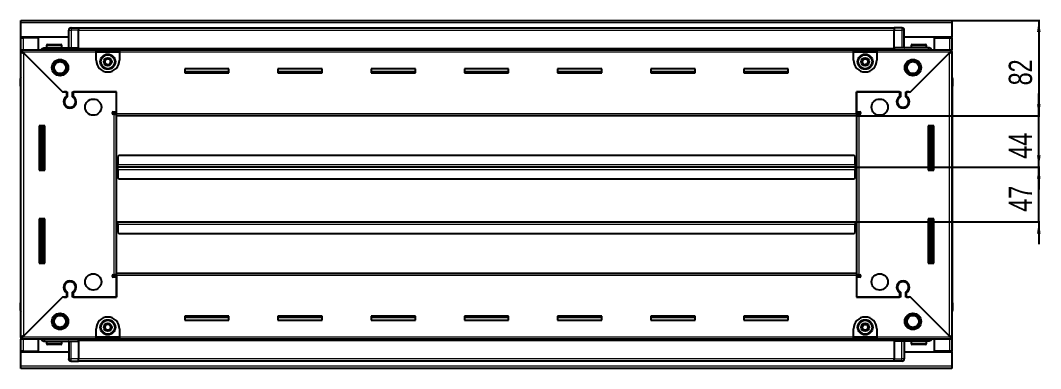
# Model space of a CAD drawing. Header units: millimetres. Extents: x 799 to 4668, y -697 to 1776.
# Drawn here: x 3793 to 4668, y 1344 to 1643 of the extents above; entities that cross this region are included whole.
import ezdxf

# ---------------------------------------------------------------- set-up
doc = ezdxf.new("R2010")
doc.units = ezdxf.units.MM
doc.layers.add('FORMAT', color=7, linetype='Continuous')
doc.styles.add('SLDTEXTSTYLE0', font='TXT', dxfattribs={"width": 0.75})
doc.dimstyles.new('SLDDIMSTYLE0', dxfattribs={"dimtxt": 20, "dimasz": 10, "dimexe": 0, "dimexo": 0.0625, "dimgap": 5, "dimtad": 2, "dimdec": 1, "dimrnd": 1e-09, "dimzin": 12, "dimdsep": 46, "dimtxsty": 'SLDTEXTSTYLE0', "dimsah": 1, "dimcen": 0.09, "dimadec": 0, "dimazin": 3, "dimtfac": 1, "dimtofl": 0, "dimtmove": 0, "dimatfit": 3, "dimfxl": 0, "dimfrac": 2, "dimtolj": 1, "dimtzin": 12, "dimarcsym": 0})
doc.dimstyles.new('SLDDIMSTYLE1', dxfattribs={"dimtxt": 20, "dimasz": 10, "dimexe": 0, "dimexo": 0.0625, "dimgap": 5, "dimtad": 2, "dimdec": 1, "dimrnd": 1e-09, "dimzin": 12, "dimdsep": 46, "dimtxsty": 'SLDTEXTSTYLE0', "dimsah": 1, "dimcen": 0.09, "dimadec": 0, "dimazin": 3, "dimtfac": 1, "dimtmove": 0, "dimatfit": 0, "dimfxl": 0, "dimfrac": 2, "dimtolj": 1, "dimtzin": 12, "dimarcsym": 0})

# ---------------------------------------------------------------- blocks, each defined once
blk = doc.blocks.new('_D_5')
at = {"layer": 'FORMAT'}
for p, q in [((4592.23, 1643.43), (4667.72, 1643.43)), ((4666.72, 1643.43), (4666.72, 1561.43)), ((4510.23, 1561.43), (4667.72, 1561.43))]:
    blk.add_line(p, q, dxfattribs=at)
for points in [[(4666.72, 1643.43), (4665.19, 1633.43), (4668.26, 1633.43)], [(4666.72, 1561.43), (4668.26, 1571.43), (4665.19, 1571.43)]]:
    blk.add_solid(points, dxfattribs=at)
at = {"layer": 'FORMAT', "insert": (4640.94, 1587.66), "char_height": 20, "attachment_point": 1, "rotation": 90, "style": 'SLDTEXTSTYLE0'}
blk.add_mtext('82', dxfattribs=at)
blk = doc.blocks.new('_D_6')
at = {"layer": 'FORMAT'}
for p, q in [((4666.72, 1561.43), (4666.72, 1580.66)), ((4510.23, 1561.43), (4667.72, 1561.43)), ((4666.72, 1517.43), (4666.72, 1561.43)), ((4509.23, 1517.43), (4667.72, 1517.43)), ((4666.72, 1517.43), (4666.72, 1498.2))]:
    blk.add_line(p, q, dxfattribs=at)
for points in [[(4666.72, 1561.43), (4668.26, 1571.43), (4665.19, 1571.43)], [(4666.72, 1517.43), (4665.19, 1507.43), (4668.26, 1507.43)]]:
    blk.add_solid(points, dxfattribs=at)
at = {"layer": 'FORMAT', "insert": (4640.94, 1524.66), "char_height": 20, "attachment_point": 1, "rotation": 90, "style": 'SLDTEXTSTYLE0'}
blk.add_mtext('44', dxfattribs=at)
blk = doc.blocks.new('_D_7')
at = {"layer": 'FORMAT'}
for p, q in [((4666.72, 1517.43), (4666.72, 1536.66)), ((4509.23, 1517.43), (4667.72, 1517.43)), ((4666.72, 1470.43), (4666.72, 1517.43)), ((4509.23, 1470.43), (4667.72, 1470.43)), ((4666.72, 1470.43), (4666.72, 1451.2))]:
    blk.add_line(p, q, dxfattribs=at)
for points in [[(4666.72, 1517.43), (4668.26, 1527.43), (4665.19, 1527.43)], [(4666.72, 1470.43), (4665.19, 1460.43), (4668.26, 1460.43)]]:
    blk.add_solid(points, dxfattribs=at)
at = {"layer": 'FORMAT', "insert": (4640.94, 1479.16), "char_height": 20, "attachment_point": 1, "rotation": 90, "style": 'SLDTEXTSTYLE0'}
blk.add_mtext('47', dxfattribs=at)

msp = doc.modelspace()

# ---------------------------------------------------------------- linework, layer by layer
at = {"color": 7, "linetype": 'Continuous', "lineweight": 25}
for p, q in [((3793.22, 1643.43), (4592.22, 1643.43)), ((3793.22, 1641.33), (3793.22, 1643.43)), ((3793.22, 1628.93), (3793.22, 1641.33)), ((4592.22, 1643.43), (4592.22, 1641.33)), ((4592.22, 1641.33), (4592.22, 1628.93)), ((3834.22, 1628.93), (3793.22, 1628.93)), ((3793.22, 1628.43), (3793.22, 1628.93)), ((3794.72, 1628.43), (3794.72, 1628.93)), ((3834.22, 1619.93), (3834.22, 1634.93)), ((3834.9, 1636.43), (3834.9, 1636.43)), ((3836.22, 1636.93), (3842.72, 1636.93)), ((3836.22, 1636.93), (3842.72, 1636.93)), ((3842.72, 1636.93), (3842.72, 1636.93)), ((3842.72, 1636.93), (3842.72, 1636.93)), ((3842.72, 1636.93), (3842.72, 1634.93)), ((4542.72, 1636.78), (3842.72, 1636.78)), ((3842.72, 1619.93), (3842.72, 1634.93)), ((4542.72, 1636.93), (4542.72, 1636.93)), ((4549.22, 1636.93), (4542.72, 1636.93)), ((4549.22, 1636.93), (4542.72, 1636.93)), ((4542.72, 1636.93), (4542.72, 1634.93)), ((4542.72, 1619.93), (4542.72, 1634.93)), ((4551.22, 1634.93), (4551.22, 1634.93)), ((4551.22, 1619.93), (4551.22, 1634.93)), ((4592.22, 1628.93), (4551.22, 1628.93)), ((4590.72, 1628.43), (4590.72, 1628.93)), ((4592.22, 1628.43), (4592.22, 1628.93)), ((3793.22, 1618.18), (3793.22, 1628.43)), ((3793.22, 1628.43), (3795.32, 1628.43)), ((3808.22, 1628.43), (3795.32, 1628.43)), ((3808.22, 1618.18), (3808.22, 1628.43)), ((3813.72, 1619.93), (3842.72, 1619.93)), ((3815.22, 1621.83), (3815.22, 1619.93)), ((3816.02, 1622.63), (3827.42, 1622.63)), ((3828.22, 1619.93), (3828.22, 1621.83)), ((3842.72, 1619.93), (3842.72, 1619.43)), ((4542.72, 1619.93), (4542.72, 1619.43)), ((4571.72, 1619.93), (4542.72, 1619.93)), ((4557.22, 1621.83), (4557.22, 1619.93)), ((4558.02, 1622.63), (4569.42, 1622.63)), ((4570.22, 1619.93), (4570.22, 1621.83)), ((4577.22, 1628.43), (4590.12, 1628.43)), ((4577.22, 1618.18), (4577.22, 1628.43)), ((4590.12, 1628.43), (4592.22, 1628.43)), ((4592.22, 1628.43), (4592.22, 1618.18)), ((3793.22, 1616.68), (3793.22, 1618.18)), ((3793.22, 1618.18), (3794.22, 1618.18)), ((3793.22, 1616.18), (3793.22, 1616.68)), ((3793.22, 1616.68), (3794.22, 1616.68)), ((3793.22, 1371.68), (3793.22, 1616.18)), ((3794.72, 1616.18), (3793.22, 1616.18)), ((3794.22, 1618.18), (3857.72, 1618.18)), ((3794.22, 1616.68), (3794.22, 1618.18)), ((3794.82, 1616.08), (3828.72, 1582.18)), ((3829.42, 1581.48), (3795.32, 1615.58)), ((3842.72, 1618.78), (4542.72, 1618.78)), ((3857.72, 1616.08), (3857.72, 1618.18)), ((3857.72, 1618.18), (3877.72, 1618.18)), ((3857.72, 1616.68), (3877.72, 1616.68)), ((3857.72, 1609.18), (3857.72, 1616.08)), ((3877.72, 1618.18), (4507.72, 1618.18)), ((3877.72, 1618.18), (3877.72, 1616.08)), ((3877.72, 1616.08), (3877.72, 1609.18)), ((4507.72, 1616.08), (4507.72, 1618.18)), ((4507.72, 1618.18), (4527.72, 1618.18)), ((4507.72, 1616.68), (4527.72, 1616.68)), ((4507.72, 1609.18), (4507.72, 1616.08)), ((4527.72, 1618.18), (4591.22, 1618.18)), ((4527.72, 1618.18), (4527.72, 1616.08)), ((4527.72, 1616.08), (4527.72, 1609.18)), ((4590.12, 1615.58), (4556.02, 1581.48)), ((4556.72, 1582.18), (4590.62, 1616.08)), ((4590.72, 1616.18), (4592.22, 1616.18)), ((4591.22, 1616.68), (4591.22, 1618.18)), ((4591.22, 1618.18), (4592.22, 1618.18)), ((4591.22, 1616.68), (4592.22, 1616.68)), ((4592.22, 1616.68), (4592.22, 1618.18)), ((4592.22, 1616.68), (4592.22, 1616.18)), ((4592.22, 1616.18), (4592.22, 1371.68)), ((3971.72, 1601.93), (3933.72, 1601.93)), ((3933.72, 1601.93), (3933.72, 1598.43)), ((3971.72, 1599.18), (3933.72, 1599.18)), ((3933.72, 1598.43), (3971.72, 1598.43)), ((3971.72, 1598.43), (3971.72, 1601.93)), ((4051.72, 1601.93), (4013.72, 1601.93)), ((4013.72, 1601.93), (4013.72, 1598.43)), ((4051.72, 1599.18), (4013.72, 1599.18)), ((4013.72, 1598.43), (4051.72, 1598.43)), ((4051.72, 1598.43), (4051.72, 1601.93)), ((4131.72, 1601.93), (4093.72, 1601.93)), ((4093.72, 1601.93), (4093.72, 1598.43)), ((4131.72, 1599.18), (4093.72, 1599.18)), ((4093.72, 1598.43), (4131.72, 1598.43)), ((4131.72, 1598.43), (4131.72, 1601.93)), ((4211.72, 1601.93), (4173.72, 1601.93)), ((4173.72, 1601.93), (4173.72, 1598.43)), ((4211.72, 1599.18), (4173.72, 1599.18)), ((4173.72, 1598.43), (4211.72, 1598.43)), ((4211.72, 1598.43), (4211.72, 1601.93)), ((4291.72, 1601.93), (4253.72, 1601.93)), ((4253.72, 1601.93), (4253.72, 1598.43)), ((4291.72, 1599.18), (4253.72, 1599.18)), ((4253.72, 1598.43), (4291.72, 1598.43)), ((4291.72, 1598.43), (4291.72, 1601.93)), ((4371.72, 1601.93), (4333.72, 1601.93)), ((4333.72, 1601.93), (4333.72, 1598.43)), ((4371.72, 1599.18), (4333.72, 1599.18)), ((4333.72, 1598.43), (4371.72, 1598.43)), ((4371.72, 1598.43), (4371.72, 1601.93)), ((4451.72, 1601.93), (4413.72, 1601.93)), ((4413.72, 1601.93), (4413.72, 1598.43)), ((4451.72, 1599.18), (4413.72, 1599.18)), ((4413.72, 1598.43), (4451.72, 1598.43)), ((4451.72, 1598.43), (4451.72, 1601.93)), ((4592.22, 1594.76), (4592.22, 1594.76)), ((3792.72, 1593.43), (3792.72, 1586.93)), ((3792.72, 1586.93), (3792.72, 1593.43)), ((3792.72, 1586.93), (3792.72, 1586.93)), ((3793.22, 1586.93), (3792.72, 1586.93)), ((3792.87, 1586.93), (3792.87, 1400.93)), ((4592.22, 1586.93), (4592.72, 1586.93)), ((4592.57, 1400.93), (4592.57, 1586.93)), ((4592.72, 1593.43), (4592.72, 1586.93)), ((4592.72, 1586.93), (4592.72, 1593.43)), ((4592.72, 1586.93), (4592.72, 1586.93)), ((4592.72, 1586.93), (4592.72, 1586.93)), ((3828.72, 1582.18), (3832.92, 1582.18)), ((3830.12, 1582.18), (3829.42, 1581.48)), ((3832.22, 1582.18), (3830.12, 1582.18)), ((3832.22, 1582.18), (3832.22, 1578.29)), ((3832.92, 1582.18), (3832.92, 1577.9)), ((3837.52, 1582.18), (3875.22, 1582.18)), ((3837.52, 1577.9), (3837.52, 1582.18)), ((3838.22, 1578.29), (3838.22, 1582.18)), ((3875.22, 1582.18), (3838.22, 1582.18)), ((3875.22, 1563.53), (3875.22, 1582.18)), ((3875.22, 1564.93), (3875.22, 1582.18)), ((4510.22, 1582.18), (4547.92, 1582.18)), ((4510.22, 1563.53), (4510.22, 1582.18)), ((4510.22, 1582.18), (4510.22, 1564.93)), ((4547.22, 1582.18), (4510.22, 1582.18)), ((4547.22, 1582.18), (4547.22, 1578.29)), ((4547.92, 1582.18), (4547.92, 1577.9)), ((4552.52, 1582.18), (4556.72, 1582.18)), ((4552.52, 1577.9), (4552.52, 1582.18)), ((4555.32, 1582.18), (4553.22, 1582.18)), ((4553.22, 1578.29), (4553.22, 1582.18)), ((4556.02, 1581.48), (4555.32, 1582.18)), ((3833.22, 1569.32), (3833.22, 1568.56)), ((4552.22, 1569.32), (4552.22, 1568.56)), ((3872.37, 1564.93), (3875.22, 1564.93)), ((3873.12, 1562.93), (3872.37, 1562.93)), ((3873.12, 1562.93), (3875.22, 1562.93)), ((3875.22, 1563.93), (3873.22, 1563.93)), ((3873.22, 1563.93), (3873.22, 1562.93)), ((3875.22, 1561.43), (3875.22, 1563.53)), ((4510.22, 1561.43), (3875.22, 1561.43)), ((3875.22, 1426.43), (3875.22, 1561.43)), ((4510.22, 1564.93), (4513.07, 1564.93)), ((4512.22, 1563.93), (4510.22, 1563.93)), ((4510.22, 1563.53), (4510.22, 1561.43)), ((4510.22, 1562.93), (4512.32, 1562.93)), ((4510.22, 1561.43), (4510.22, 1426.43)), ((4512.22, 1562.93), (4512.22, 1563.93)), ((4513.07, 1562.93), (4512.32, 1562.93)), ((3813.72, 1552.93), (3808.72, 1552.93)), ((3808.72, 1552.93), (3808.72, 1514.93)), ((3810.87, 1514.93), (3810.87, 1552.93)), ((3812.67, 1514.93), (3812.67, 1552.93)), ((3812.7, 1514.93), (3812.7, 1552.93)), ((3813.72, 1514.93), (3813.72, 1552.93)), ((4571.72, 1552.93), (4571.72, 1514.93)), ((4576.72, 1552.93), (4571.72, 1552.93)), ((4572.75, 1552.93), (4572.75, 1514.93)), ((4572.78, 1552.93), (4572.78, 1514.93)), ((4574.57, 1552.93), (4574.57, 1514.93)), ((4576.72, 1514.93), (4576.72, 1552.93)), ((3877.22, 1527.43), (3876.22, 1526.43)), ((3876.22, 1526.43), (3876.22, 1519.53)), ((4508.22, 1527.43), (3877.22, 1527.43)), ((4509.22, 1526.43), (4508.22, 1527.43)), ((4509.22, 1519.53), (4509.22, 1526.43)), ((3808.72, 1514.93), (3813.72, 1514.93)), ((3875.97, 1517.43), (3875.22, 1517.43)), ((3876.22, 1520.28), (3875.97, 1520.28)), ((3875.97, 1520.28), (3875.97, 1517.43)), ((3875.97, 1517.43), (3875.97, 1514.58)), ((3876.22, 1517.43), (3876.22, 1519.53)), ((4509.22, 1517.43), (3876.22, 1517.43)), ((3876.22, 1515.33), (3876.22, 1517.43)), ((3876.22, 1515.33), (3876.22, 1508.43)), ((4509.47, 1520.28), (4509.22, 1520.28)), ((4509.22, 1519.53), (4509.22, 1517.43)), ((4509.22, 1517.43), (4509.22, 1515.33)), ((4509.22, 1508.43), (4509.22, 1515.33)), ((4509.47, 1517.43), (4509.47, 1520.28)), ((4510.22, 1517.43), (4509.47, 1517.43)), ((4509.47, 1514.58), (4509.47, 1517.43)), ((4571.72, 1514.93), (4576.72, 1514.93)), ((3875.97, 1514.58), (3876.22, 1514.58)), ((3876.22, 1508.43), (3877.22, 1507.43)), ((3877.22, 1507.43), (4508.22, 1507.43)), ((4508.22, 1507.43), (4509.22, 1508.43)), ((4509.22, 1514.58), (4509.47, 1514.58)), ((3813.72, 1472.93), (3808.72, 1472.93)), ((3808.72, 1472.93), (3808.72, 1434.93)), ((3810.87, 1434.93), (3810.87, 1472.93)), ((3812.67, 1434.93), (3812.67, 1472.93)), ((3812.7, 1434.93), (3812.7, 1472.93)), ((3813.72, 1434.93), (3813.72, 1472.93)), ((4571.72, 1472.93), (4571.72, 1434.93)), ((4576.72, 1472.93), (4571.72, 1472.93)), ((4572.75, 1472.93), (4572.75, 1434.93)), ((4572.78, 1472.93), (4572.78, 1434.93)), ((4574.57, 1472.93), (4574.57, 1434.93)), ((4576.72, 1434.93), (4576.72, 1472.93)), ((3875.22, 1470.43), (3875.97, 1470.43)), ((3875.97, 1470.43), (3875.97, 1467.58)), ((3875.97, 1467.58), (3876.22, 1467.58)), ((3876.22, 1470.43), (4509.22, 1470.43)), ((3876.22, 1468.33), (3876.22, 1470.43)), ((3876.22, 1468.33), (3876.22, 1461.43)), ((4509.22, 1470.43), (4509.22, 1468.33)), ((4509.22, 1461.43), (4509.22, 1468.33)), ((4509.22, 1467.58), (4509.47, 1467.58)), ((4509.47, 1467.58), (4509.47, 1470.43)), ((4509.47, 1470.43), (4510.22, 1470.43)), ((3876.22, 1461.43), (3877.22, 1460.43)), ((3877.22, 1460.43), (4508.22, 1460.43)), ((4508.22, 1460.43), (4509.22, 1461.43)), ((3808.72, 1434.93), (3813.72, 1434.93)), ((4571.72, 1434.93), (4576.72, 1434.93)), ((3833.22, 1419.31), (3833.22, 1418.55)), ((3872.37, 1424.93), (3873.12, 1424.93)), ((3875.22, 1422.93), (3872.37, 1422.93)), ((3875.22, 1424.93), (3873.12, 1424.93)), ((3873.22, 1424.93), (3873.22, 1423.93)), ((3873.22, 1423.93), (3875.22, 1423.93)), ((3875.22, 1424.33), (3875.22, 1426.43)), ((3875.22, 1426.43), (4510.22, 1426.43)), ((3875.22, 1424.33), (3875.22, 1405.68)), ((3875.22, 1405.68), (3875.22, 1422.93)), ((4510.22, 1426.43), (4510.22, 1424.33)), ((4512.32, 1424.93), (4510.22, 1424.93)), ((4510.22, 1424.33), (4510.22, 1405.68)), ((4510.22, 1423.93), (4512.22, 1423.93)), ((4510.22, 1422.93), (4510.22, 1405.68)), ((4513.07, 1422.93), (4510.22, 1422.93)), ((4512.22, 1423.93), (4512.22, 1424.93)), ((4512.32, 1424.93), (4513.07, 1424.93)), ((4552.22, 1419.31), (4552.22, 1418.55)), ((3832.92, 1409.97), (3832.92, 1405.68)), ((3837.52, 1405.68), (3837.52, 1409.97)), ((4547.92, 1409.97), (4547.92, 1405.68)), ((4552.52, 1405.68), (4552.52, 1409.97)), ((3792.72, 1394.43), (3792.72, 1400.93)), ((3792.72, 1400.93), (3792.72, 1400.93)), ((3792.72, 1400.93), (3792.72, 1400.93)), ((3792.72, 1400.93), (3792.72, 1394.43)), ((3793.22, 1400.93), (3792.72, 1400.93)), ((3828.72, 1405.68), (3794.82, 1371.78)), ((3795.32, 1372.28), (3829.42, 1406.38)), ((3832.92, 1405.68), (3828.72, 1405.68)), ((3829.42, 1406.38), (3830.12, 1405.68)), ((3830.12, 1405.68), (3832.22, 1405.68)), ((3832.22, 1409.57), (3832.22, 1405.68)), ((3875.22, 1405.68), (3837.52, 1405.68)), ((3838.22, 1405.68), (3838.22, 1409.57)), ((3838.22, 1405.68), (3875.22, 1405.68)), ((4547.92, 1405.68), (4510.22, 1405.68)), ((4510.22, 1405.68), (4547.22, 1405.68)), ((4547.22, 1409.57), (4547.22, 1405.68)), ((4556.72, 1405.68), (4552.52, 1405.68)), ((4553.22, 1405.68), (4553.22, 1409.57)), ((4553.22, 1405.68), (4555.32, 1405.68)), ((4555.32, 1405.68), (4556.02, 1406.38)), ((4556.02, 1406.38), (4590.12, 1372.28)), ((4590.62, 1371.78), (4556.72, 1405.68)), ((4592.22, 1400.93), (4592.72, 1400.93)), ((4592.72, 1400.93), (4592.72, 1400.93)), ((4592.72, 1394.43), (4592.72, 1400.93)), ((4592.72, 1400.93), (4592.72, 1394.43)), ((3793.22, 1393.11), (3793.22, 1393.11)), ((3971.72, 1389.43), (3933.72, 1389.43)), ((3933.72, 1389.43), (3933.72, 1385.93)), ((3933.72, 1388.68), (3971.72, 1388.68)), ((3933.72, 1385.93), (3971.72, 1385.93)), ((3971.72, 1385.93), (3971.72, 1389.43)), ((4051.72, 1389.43), (4013.72, 1389.43)), ((4013.72, 1389.43), (4013.72, 1385.93)), ((4013.72, 1388.68), (4051.72, 1388.68)), ((4013.72, 1385.93), (4051.72, 1385.93)), ((4051.72, 1385.93), (4051.72, 1389.43)), ((4131.72, 1389.43), (4093.72, 1389.43)), ((4093.72, 1389.43), (4093.72, 1385.93)), ((4093.72, 1388.68), (4131.72, 1388.68)), ((4093.72, 1385.93), (4131.72, 1385.93)), ((4131.72, 1385.93), (4131.72, 1389.43)), ((4211.72, 1389.43), (4173.72, 1389.43)), ((4173.72, 1389.43), (4173.72, 1385.93)), ((4173.72, 1388.68), (4211.72, 1388.68)), ((4173.72, 1385.93), (4211.72, 1385.93)), ((4211.72, 1385.93), (4211.72, 1389.43)), ((4291.72, 1389.43), (4253.72, 1389.43)), ((4253.72, 1389.43), (4253.72, 1385.93)), ((4253.72, 1388.68), (4291.72, 1388.68)), ((4253.72, 1385.93), (4291.72, 1385.93)), ((4291.72, 1385.93), (4291.72, 1389.43)), ((4371.72, 1389.43), (4333.72, 1389.43)), ((4333.72, 1389.43), (4333.72, 1385.93)), ((4333.72, 1388.68), (4371.72, 1388.68)), ((4333.72, 1385.93), (4371.72, 1385.93)), ((4371.72, 1385.93), (4371.72, 1389.43)), ((4451.72, 1389.43), (4413.72, 1389.43)), ((4413.72, 1389.43), (4413.72, 1385.93)), ((4413.72, 1388.68), (4451.72, 1388.68)), ((4413.72, 1385.93), (4451.72, 1385.93)), ((4451.72, 1385.93), (4451.72, 1389.43)), ((3857.72, 1371.78), (3857.72, 1378.68)), ((3877.72, 1378.68), (3877.72, 1371.78)), ((4507.72, 1371.78), (4507.72, 1378.68)), ((4527.72, 1378.68), (4527.72, 1371.78)), ((3793.22, 1371.18), (3793.22, 1371.68)), ((3794.72, 1371.68), (3793.22, 1371.68)), ((3793.22, 1371.18), (3793.22, 1369.68)), ((3794.22, 1371.18), (3793.22, 1371.18)), ((3793.22, 1359.43), (3793.22, 1369.68)), ((3794.22, 1369.68), (3793.22, 1369.68)), ((3794.22, 1371.18), (3794.22, 1369.68)), ((3857.72, 1369.68), (3794.22, 1369.68)), ((3808.22, 1359.43), (3808.22, 1369.68)), ((3813.72, 1367.93), (3842.72, 1367.93)), ((3815.22, 1367.93), (3815.22, 1366.03)), ((3828.22, 1366.03), (3828.22, 1367.93)), ((3834.22, 1367.93), (3834.22, 1352.93)), ((4542.72, 1369.08), (3842.72, 1369.08)), ((3842.72, 1367.93), (3842.72, 1368.43)), ((3842.72, 1367.93), (3842.72, 1352.93)), ((3857.72, 1369.68), (3857.72, 1371.78)), ((3877.72, 1371.18), (3857.72, 1371.18)), ((3877.72, 1369.68), (3857.72, 1369.68)), ((3877.72, 1371.78), (3877.72, 1369.68)), ((4507.72, 1369.68), (3877.72, 1369.68)), ((4507.72, 1369.68), (4507.72, 1371.78)), ((4527.72, 1371.18), (4507.72, 1371.18)), ((4527.72, 1369.68), (4507.72, 1369.68)), ((4527.72, 1371.78), (4527.72, 1369.68)), ((4591.22, 1369.68), (4527.72, 1369.68)), ((4542.72, 1367.93), (4542.72, 1368.43)), ((4571.72, 1367.93), (4542.72, 1367.93)), ((4542.72, 1367.93), (4542.72, 1352.93)), ((4551.22, 1367.93), (4551.22, 1352.93)), ((4557.22, 1367.93), (4557.22, 1366.03)), ((4570.22, 1366.03), (4570.22, 1367.93)), ((4577.22, 1359.43), (4577.22, 1369.68)), ((4590.72, 1371.68), (4592.22, 1371.68)), ((4591.22, 1371.18), (4591.22, 1369.68)), ((4592.22, 1371.18), (4591.22, 1371.18)), ((4592.22, 1369.68), (4591.22, 1369.68)), ((4592.22, 1371.68), (4592.22, 1371.18)), ((4592.22, 1371.18), (4592.22, 1369.68)), ((4592.22, 1369.68), (4592.22, 1359.43)), ((3795.32, 1359.43), (3793.22, 1359.43)), ((3793.22, 1358.93), (3793.22, 1359.43)), ((3793.22, 1358.93), (3834.22, 1358.93)), ((3793.22, 1346.53), (3793.22, 1358.93)), ((3794.72, 1358.93), (3794.72, 1359.43)), ((3795.32, 1359.43), (3808.22, 1359.43)), ((3819.8, 1365.23), (3816.02, 1365.23)), ((3827.42, 1365.23), (3819.8, 1365.23)), ((4551.22, 1358.93), (4592.22, 1358.93)), ((4565.02, 1365.23), (4558.02, 1365.23)), ((4569.42, 1365.23), (4565.02, 1365.23)), ((4590.12, 1359.43), (4577.22, 1359.43)), ((4592.22, 1359.43), (4590.12, 1359.43)), ((4590.72, 1358.93), (4590.72, 1359.43)), ((4592.22, 1358.93), (4592.22, 1359.43)), ((4592.22, 1358.93), (4592.22, 1346.53)), ((3834.22, 1352.93), (3834.22, 1352.93)), ((3836.22, 1350.93), (3842.72, 1350.93)), ((3836.22, 1350.93), (3842.72, 1350.93)), ((3842.72, 1350.93), (3842.72, 1352.93)), ((3842.72, 1351.08), (4542.72, 1351.08)), ((3842.72, 1350.93), (3842.72, 1350.93)), ((4542.72, 1350.93), (4542.72, 1352.93)), ((4542.72, 1350.93), (4542.72, 1350.93)), ((4549.22, 1350.93), (4542.72, 1350.93)), ((4542.72, 1350.93), (4542.72, 1350.93)), ((4549.22, 1350.93), (4542.72, 1350.93)), ((4550.55, 1351.43), (4550.55, 1351.43)), ((3793.22, 1344.43), (3793.22, 1346.53)), ((4592.22, 1344.43), (3793.22, 1344.43)), ((4592.22, 1346.53), (4592.22, 1344.43))]:
    msp.add_line(p, q, dxfattribs=at)
at = {"color": 8, "linetype": 'Continuous', "lineweight": 18}
for p, q in [((4592.22, 1641.33), (3793.22, 1641.33)), ((3795.32, 1628.43), (3795.32, 1628.93)), ((3834.22, 1634.93), (3836.22, 1634.93)), ((3836.22, 1636.93), (3836.22, 1634.93)), ((3836.22, 1634.93), (3836.22, 1619.93)), ((3842.72, 1634.93), (3836.22, 1634.93)), ((4542.72, 1634.78), (3842.72, 1634.78)), ((4542.72, 1634.93), (4549.22, 1634.93)), ((4549.22, 1636.93), (4549.22, 1634.93)), ((4549.22, 1634.93), (4549.22, 1619.93)), ((4551.22, 1634.93), (4549.22, 1634.93)), ((4590.12, 1628.93), (4590.12, 1628.43)), ((3795.32, 1618.18), (3795.32, 1628.43)), ((3815.22, 1621.83), (3828.22, 1621.83)), ((4557.22, 1621.83), (4570.22, 1621.83)), ((4590.12, 1628.43), (4590.12, 1618.18)), ((3857.72, 1616.08), (3794.82, 1616.08)), ((3795.32, 1615.58), (3795.32, 1372.28)), ((4542.72, 1619.43), (3842.72, 1619.43)), ((4542.72, 1618.2), (3842.72, 1618.2)), ((3857.72, 1616.08), (3877.72, 1616.08)), ((4507.72, 1616.08), (3877.72, 1616.08)), ((4507.72, 1616.08), (4527.72, 1616.08)), ((4590.62, 1616.08), (4527.72, 1616.08)), ((4590.12, 1372.28), (4590.12, 1615.58)), ((3793.22, 1593.43), (3792.72, 1593.43)), ((4592.22, 1593.43), (4592.72, 1593.43)), ((3873.12, 1424.93), (3873.12, 1562.93)), ((3875.22, 1563.53), (4510.22, 1563.53)), ((4512.32, 1562.93), (4512.32, 1424.93)), ((3810.22, 1552.93), (3810.22, 1514.93)), ((3811.46, 1552.93), (3811.46, 1514.93)), ((4573.99, 1514.93), (4573.99, 1552.93)), ((4575.22, 1514.93), (4575.22, 1552.93)), ((4509.22, 1519.53), (3876.22, 1519.53)), ((3876.22, 1515.33), (4509.22, 1515.33)), ((3810.22, 1472.93), (3810.22, 1434.93)), ((3811.46, 1472.93), (3811.46, 1434.93)), ((4573.99, 1434.93), (4573.99, 1472.93)), ((4575.22, 1434.93), (4575.22, 1472.93)), ((3876.22, 1468.33), (4509.22, 1468.33)), ((4510.22, 1424.33), (3875.22, 1424.33)), ((3793.22, 1394.43), (3792.72, 1394.43)), ((4592.22, 1394.43), (4592.72, 1394.43)), ((3794.82, 1371.78), (3857.72, 1371.78)), ((3795.32, 1359.43), (3795.32, 1369.68)), ((3819.53, 1366.03), (3815.22, 1366.03)), ((3828.22, 1366.03), (3819.53, 1366.03)), ((3836.22, 1352.93), (3836.22, 1367.93)), ((3842.72, 1369.67), (4542.72, 1369.67)), ((3842.72, 1368.43), (4542.72, 1368.43)), ((3877.72, 1371.78), (3857.72, 1371.78)), ((3877.72, 1371.78), (4507.72, 1371.78)), ((4527.72, 1371.78), (4507.72, 1371.78)), ((4527.72, 1371.78), (4590.62, 1371.78)), ((4549.22, 1352.93), (4549.22, 1367.93)), ((4565.2, 1366.03), (4557.22, 1366.03)), ((4570.22, 1366.03), (4565.2, 1366.03)), ((4590.12, 1369.68), (4590.12, 1359.43)), ((3795.32, 1358.93), (3795.32, 1359.43)), ((4590.12, 1359.43), (4590.12, 1358.93)), ((3834.22, 1352.93), (3836.22, 1352.93)), ((3842.72, 1352.93), (3836.22, 1352.93)), ((3836.22, 1350.93), (3836.22, 1352.93)), ((3842.72, 1353.08), (4542.72, 1353.08)), ((4542.72, 1352.93), (4549.22, 1352.93)), ((4551.22, 1352.93), (4549.22, 1352.93)), ((4549.22, 1350.93), (4549.22, 1352.93)), ((4592.22, 1346.53), (3793.22, 1346.53))]:
    msp.add_line(p, q, dxfattribs=at)
at = {"color": 7, "linetype": 'Continuous', "lineweight": 25, "flags": 128}
msp.add_lwpolyline([(3834.37, 1352.18), (3834.26, 1352.54), (3834.22, 1352.93)], dxfattribs=at)
at = {"color": 7, "linetype": 'Continuous', "lineweight": 25}
for centre, radius in [((3867.72, 1607.93), 6.5), ((3867.72, 1607.93), 3.46), ((4517.72, 1607.93), 6.5), ((4517.72, 1607.93), 3.46), ((3826.72, 1602.93), 7), ((3826.72, 1602.93), 6.03), ((3826.72, 1602.93), 5.1), ((4558.72, 1602.93), 7), ((4558.72, 1602.93), 6.02), ((4558.72, 1602.93), 5.1), ((3855.22, 1568.93), 7), ((4530.22, 1568.93), 7), ((3855.22, 1418.93), 7), ((4530.22, 1418.93), 7), ((3826.72, 1384.93), 7), ((3826.72, 1384.93), 6.03), ((3826.72, 1384.93), 5.1), ((3867.72, 1379.93), 6.5), ((3867.72, 1379.93), 3.46), ((4517.72, 1379.93), 6.5), ((4517.72, 1379.93), 3.46), ((4558.72, 1384.93), 7), ((4558.72, 1384.93), 6.02), ((4558.72, 1384.93), 5.1)]:
    msp.add_circle(centre, radius, dxfattribs=at)
at = {"color": 8, "linetype": 'Continuous', "lineweight": 18}
for centre in [(3867.72, 1607.93), (4517.72, 1607.93), (3867.72, 1379.93), (4517.72, 1379.93)]:
    msp.add_circle(centre, 5.7, dxfattribs=at)
at = {"color": 7, "linetype": 'Continuous', "lineweight": 25}
for centre, radius, start, end in [((3836.22, 1634.93), 2, 90, 180), ((3836.22, 1634.93), 2, 123.94202, 131.40962), ((3836.22, 1634.93), 2, 90, 108.58003), ((4549.22, 1634.93), 2, 0, 90), ((4549.22, 1634.93), 2, 0, 90), ((3816.02, 1621.83), 0.8, 90, 180), ((3827.42, 1621.83), 0.8, 0, 90), ((3834.02, 1620.13), 0.2, 270, 0), ((4551.42, 1620.13), 0.2, 180, 270), ((4558.02, 1621.83), 0.8, 90, 180), ((4569.42, 1621.83), 0.8, 0, 90), ((3867.72, 1609.18), 10, 180, 270), ((3867.72, 1607.93), 2.5, 134.01559, 194.01559), ((3867.72, 1607.93), 2.5, 194.01559, 254.01559), ((3867.72, 1607.93), 2.5, 74.01559, 134.01559), ((3867.72, 1607.93), 2.5, 254.01559, 314.01559), ((3867.72, 1609.18), 10, 270, 0), ((3867.72, 1607.93), 2.5, 14.01559, 74.01559), ((3867.72, 1607.93), 2.5, 314.01559, 14.01559), ((4517.72, 1609.18), 10, 180, 270), ((4517.72, 1607.93), 2.5, 160.11158, 220.11158), ((4517.72, 1607.93), 2.5, 100.11158, 160.11158), ((4517.72, 1607.93), 2.5, 220.11158, 280.11158), ((4517.72, 1607.93), 2.5, 40.11158, 100.11158), ((4517.72, 1609.18), 10, 270, 0), ((4517.72, 1607.93), 2.5, 280.11158, 340.11158), ((4517.72, 1607.93), 2.5, 340.11158, 40.11158), ((3794.72, 1593.43), 2, 138.57492, 180), ((3794.72, 1593.43), 2, 138.59038, 180), ((4590.72, 1593.43), 2, 0, 41.39416), ((3835.22, 1573.68), 5.5, 123.05573, 56.94427), ((3835.22, 1573.68), 4.8, 118.63099, 61.36901), ((4550.22, 1573.68), 5.5, 123.05573, 56.94427), ((4550.22, 1573.68), 4.8, 118.63099, 61.36901), ((3872.37, 1563.93), 1, 90, 270), ((4513.07, 1563.93), 1, 270, 90), ((3835.22, 1414.18), 5.5, 303.05573, 236.94427), ((3835.22, 1414.18), 4.8, 298.63099, 241.36901), ((3872.37, 1423.93), 1, 90, 270), ((4513.07, 1423.93), 1, 270, 90), ((4550.22, 1414.18), 5.5, 303.05573, 236.94427), ((4550.22, 1414.18), 4.8, 298.63099, 241.36901), ((3794.72, 1394.43), 2, 180, 198.58003), ((3794.72, 1394.43), 2, 180, 221.40962), ((3794.72, 1394.43), 2, 213.94202, 221.40962), ((4590.72, 1394.43), 2, 318.57492, 360), ((4590.72, 1394.43), 2, 318.59038, 0), ((3867.72, 1378.68), 10, 90, 180), ((3867.72, 1378.68), 10, 0, 90), ((4517.72, 1378.68), 10, 90, 180), ((4517.72, 1378.68), 10, 0, 90), ((3867.72, 1379.93), 2.5, 127.47401, 187.47401), ((3867.72, 1379.93), 2.5, 187.47401, 247.47401), ((3867.72, 1379.93), 2.5, 67.47401, 127.47401), ((3867.72, 1379.93), 2.5, 247.47401, 307.47401), ((3867.72, 1379.93), 2.5, 7.47401, 67.47401), ((3867.72, 1379.93), 2.5, 307.47401, 7.47401), ((4517.72, 1379.93), 2.5, 147.04236, 207.04236), ((4517.72, 1379.93), 2.5, 207.04236, 267.04236), ((4517.72, 1379.93), 2.5, 87.04236, 147.04236), ((4517.72, 1379.93), 2.5, 267.04236, 327.04236), ((4517.72, 1379.93), 2.5, 27.04236, 87.04236), ((4517.72, 1379.93), 2.5, 327.04236, 27.04236), ((3816.02, 1366.03), 0.8, 180, 270), ((3827.42, 1366.03), 0.8, 270, 360), ((3834.02, 1367.73), 0.2, 0, 90), ((4551.42, 1367.73), 0.2, 90, 180), ((4558.02, 1366.03), 0.8, 180, 270), ((4569.42, 1366.03), 0.8, 270, 360), ((3836.22, 1352.93), 2, 180, 270), ((4549.22, 1352.93), 2, 270, 0)]:
    msp.add_arc(centre, radius, start, end, dxfattribs=at)
for points, knots in [([(3810.51, 1618.18), (3810.63, 1618.38), (3811.02, 1619.03), (3812.17, 1619.74), (3813.21, 1619.87), (3813.72, 1619.93)], [0, 0, 0, 0, 0.18225, 0.591125, 1, 1, 1, 1]), ([(3842.72, 1619.93), (3842.72, 1619.9), (3842.72, 1619.82), (3842.72, 1619.2), (3842.72, 1618.62), (3842.72, 1618.23), (3842.72, 1618.2)], [0, 0, 0, 0, 0.324279, 0.648558, 0.972836, 1, 1, 1, 1]), ([(4542.72, 1619.93), (4542.72, 1619.9), (4542.72, 1619.82), (4542.72, 1619.2), (4542.72, 1618.62), (4542.72, 1618.23), (4542.72, 1618.2)], [0, 0, 0, 0, 0.3242788, 0.6485576, 0.9728365, 1, 1, 1, 1]), ([(4574.94, 1618.18), (4574.82, 1618.38), (4574.43, 1619.03), (4573.28, 1619.74), (4572.24, 1619.87), (4571.72, 1619.93)], [0, 0, 0, 0, 0.18225, 0.591125, 1, 1, 1, 1]), ([(3793.22, 1616.18), (3793.25, 1616.14), (3793.3, 1616.05), (3793.7, 1615.91), (3794.25, 1615.78), (3794.83, 1615.67), (3795.2, 1615.61), (3795.32, 1615.58)], [0, 0, 0, 0, 0.230255, 0.448522, 0.666786, 0.88505, 1, 1, 1, 1]), ([(3794.82, 1616.08), (3794.78, 1616.34), (3794.69, 1616.83), (3794.55, 1617.47), (3794.42, 1617.94), (3794.31, 1618.16), (3794.25, 1618.18), (3794.22, 1618.18)], [0, 0, 0, 0, 0.2302553, 0.4485219, 0.6667858, 0.8850496, 1, 1, 1, 1]), ([(4590.12, 1615.58), (4590.38, 1615.63), (4590.87, 1615.72), (4591.51, 1615.85), (4591.98, 1615.98), (4592.2, 1616.09), (4592.22, 1616.16), (4592.22, 1616.18)], [0, 0, 0, 0, 0.2302553, 0.4485219, 0.6667858, 0.8850496, 1, 1, 1, 1]), ([(4591.22, 1618.18), (4591.18, 1618.16), (4591.09, 1618.11), (4590.95, 1617.71), (4590.82, 1617.15), (4590.71, 1616.57), (4590.65, 1616.21), (4590.62, 1616.08)], [0, 0, 0, 0, 0.230255, 0.448522, 0.666786, 0.88505, 1, 1, 1, 1]), ([(3864.95, 1608.73), (3865.32, 1609.09), (3866.01, 1609.76), (3866.7, 1610.42), (3867.02, 1610.73)], [0, 0, 0, 0, 0.534686, 1, 1, 1, 1]), ([(3865.65, 1605.93), (3865.56, 1606.26), (3865.36, 1607.06), (3865.12, 1608.03), (3864.98, 1608.61), (3864.95, 1608.73)], [0, 0, 0, 0, 0.3629006, 0.8668753, 1, 1, 1, 1]), ([(3868.42, 1605.13), (3867.93, 1605.28), (3867, 1605.54), (3866.08, 1605.81), (3865.65, 1605.93)], [0, 0, 0, 0, 0.534686, 1, 1, 1, 1]), ([(3867.02, 1610.73), (3867.52, 1610.59), (3868.45, 1610.33), (3869.37, 1610.06), (3869.8, 1609.94)], [0, 0, 0, 0, 0.534686, 1, 1, 1, 1]), ([(3870.5, 1607.14), (3870.13, 1606.78), (3869.43, 1606.11), (3868.74, 1605.44), (3868.42, 1605.13)], [0, 0, 0, 0, 0.534686, 1, 1, 1, 1]), ([(3869.8, 1609.94), (3869.83, 1609.82), (3869.97, 1609.24), (3870.22, 1608.27), (3870.42, 1607.47), (3870.5, 1607.14)], [0, 0, 0, 0, 0.133125, 0.637099, 1, 1, 1, 1]), ([(4514.88, 1607.43), (4514.92, 1607.54), (4515.13, 1608.11), (4515.47, 1609.04), (4515.75, 1609.82), (4515.86, 1610.14)], [0, 0, 0, 0, 0.133125, 0.637099, 1, 1, 1, 1]), ([(4516.74, 1605.22), (4516.41, 1605.61), (4515.79, 1606.35), (4515.17, 1607.09), (4514.88, 1607.43)], [0, 0, 0, 0, 0.534686, 1, 1, 1, 1]), ([(4515.86, 1610.14), (4516.37, 1610.23), (4517.32, 1610.4), (4518.27, 1610.57), (4518.71, 1610.65)], [0, 0, 0, 0, 0.534686, 1, 1, 1, 1]), ([(4519.58, 1605.73), (4519.08, 1605.64), (4518.13, 1605.47), (4517.18, 1605.3), (4516.74, 1605.22)], [0, 0, 0, 0, 0.534686, 1, 1, 1, 1]), ([(4518.71, 1610.65), (4519.04, 1610.25), (4519.66, 1609.52), (4520.28, 1608.78), (4520.57, 1608.44)], [0, 0, 0, 0, 0.534686, 1, 1, 1, 1]), ([(4520.57, 1608.44), (4520.45, 1608.12), (4520.17, 1607.34), (4519.83, 1606.41), (4519.63, 1605.84), (4519.58, 1605.73)], [0, 0, 0, 0, 0.3629006, 0.8668753, 1, 1, 1, 1]), ([(3865.06, 1381.04), (3865.16, 1381.12), (3865.63, 1381.48), (3866.42, 1382.09), (3867.07, 1382.59), (3867.35, 1382.8)], [0, 0, 0, 0, 0.133125, 0.637099, 1, 1, 1, 1]), ([(3865.43, 1378.18), (3865.37, 1378.69), (3865.24, 1379.65), (3865.11, 1380.6), (3865.06, 1381.04)], [0, 0, 0, 0, 0.534686, 1, 1, 1, 1]), ([(3868.1, 1377.07), (3867.62, 1377.27), (3866.73, 1377.64), (3865.84, 1378.01), (3865.43, 1378.18)], [0, 0, 0, 0, 0.534686, 1, 1, 1, 1]), ([(3867.35, 1382.8), (3867.82, 1382.6), (3868.72, 1382.23), (3869.6, 1381.86), (3870.01, 1381.69)], [0, 0, 0, 0, 0.534686, 1, 1, 1, 1]), ([(3870.39, 1378.83), (3870.12, 1378.62), (3869.46, 1378.12), (3868.67, 1377.51), (3868.2, 1377.15), (3868.1, 1377.07)], [0, 0, 0, 0, 0.362901, 0.866875, 1, 1, 1, 1]), ([(3870.01, 1381.69), (3870.08, 1381.18), (3870.21, 1380.22), (3870.33, 1379.27), (3870.39, 1378.83)], [0, 0, 0, 0, 0.5346859, 1, 1, 1, 1]), ([(4514.84, 1380.08), (4515.12, 1380.52), (4515.65, 1381.33), (4516.17, 1382.13), (4516.41, 1382.51)], [0, 0, 0, 0, 0.534686, 1, 1, 1, 1]), ([(4516.15, 1377.51), (4515.92, 1377.97), (4515.48, 1378.83), (4515.04, 1379.69), (4514.84, 1380.08)], [0, 0, 0, 0, 0.5346859, 1, 1, 1, 1]), ([(4519.04, 1377.36), (4518.69, 1377.38), (4517.87, 1377.42), (4516.88, 1377.47), (4516.28, 1377.51), (4516.15, 1377.51)], [0, 0, 0, 0, 0.362901, 0.866875, 1, 1, 1, 1]), ([(4516.41, 1382.51), (4516.54, 1382.5), (4517.13, 1382.47), (4518.13, 1382.42), (4518.95, 1382.37), (4519.29, 1382.36)], [0, 0, 0, 0, 0.133125, 0.637099, 1, 1, 1, 1]), ([(4520.61, 1379.79), (4520.33, 1379.35), (4519.8, 1378.54), (4519.28, 1377.74), (4519.04, 1377.36)], [0, 0, 0, 0, 0.534686, 1, 1, 1, 1]), ([(4519.29, 1382.36), (4519.53, 1381.9), (4519.97, 1381.04), (4520.4, 1380.18), (4520.61, 1379.79)], [0, 0, 0, 0, 0.534686, 1, 1, 1, 1]), ([(3795.32, 1372.28), (3795.07, 1372.24), (3794.58, 1372.15), (3793.94, 1372.01), (3793.47, 1371.88), (3793.25, 1371.77), (3793.23, 1371.71), (3793.22, 1371.68)], [0, 0, 0, 0, 0.2302553, 0.4485219, 0.6667858, 0.8850496, 1, 1, 1, 1]), ([(3794.22, 1369.68), (3794.27, 1369.71), (3794.36, 1369.76), (3794.49, 1370.16), (3794.62, 1370.71), (3794.73, 1371.29), (3794.8, 1371.66), (3794.82, 1371.78)], [0, 0, 0, 0, 0.230255, 0.448522, 0.666786, 0.88505, 1, 1, 1, 1]), ([(3810.51, 1369.68), (3810.63, 1369.48), (3811.02, 1368.83), (3812.17, 1368.13), (3813.21, 1368), (3813.72, 1367.93)], [0, 0, 0, 0, 0.1822499, 0.5911249, 1, 1, 1, 1]), ([(3842.72, 1367.93), (3842.72, 1367.97), (3842.72, 1368.05), (3842.72, 1368.67), (3842.72, 1369.23), (3842.72, 1369.6), (3842.72, 1369.61)], [0, 0, 0, 0, 0.330266, 0.660532, 0.990799, 1, 1, 1, 1]), ([(4542.72, 1367.93), (4542.72, 1367.97), (4542.72, 1368.05), (4542.72, 1368.67), (4542.72, 1369.23), (4542.72, 1369.6), (4542.72, 1369.61)], [0, 0, 0, 0, 0.330267, 0.660534, 0.990802, 1, 1, 1, 1]), ([(4574.94, 1369.68), (4574.82, 1369.48), (4574.43, 1368.83), (4573.28, 1368.13), (4572.24, 1368), (4571.72, 1367.93)], [0, 0, 0, 0, 0.18225, 0.591125, 1, 1, 1, 1]), ([(4592.22, 1371.68), (4592.2, 1371.73), (4592.14, 1371.82), (4591.75, 1371.95), (4591.19, 1372.08), (4590.61, 1372.19), (4590.25, 1372.26), (4590.12, 1372.28)], [0, 0, 0, 0, 0.230255, 0.448522, 0.666786, 0.88505, 1, 1, 1, 1]), ([(4590.62, 1371.78), (4590.67, 1371.53), (4590.76, 1371.04), (4590.89, 1370.4), (4591.02, 1369.93), (4591.13, 1369.71), (4591.2, 1369.69), (4591.22, 1369.68)], [0, 0, 0, 0, 0.230255, 0.448522, 0.666786, 0.88505, 1, 1, 1, 1])]:
    msp.add_open_spline(points, degree=3, knots=knots, dxfattribs=at)
at = {"color": 8, "linetype": 'Continuous', "lineweight": 18}
for points, knots in [([(3813.72, 1619.93), (3813.72, 1619.89), (3813.72, 1619.81), (3813.72, 1619.38), (3813.72, 1618.92), (3813.72, 1618.51), (3813.72, 1618.24), (3813.72, 1618.18)], [0, 0, 0, 0, 0.3597529, 0.5534142, 0.7511852, 0.9489563, 1, 1, 1, 1]), ([(4571.72, 1619.93), (4571.72, 1619.89), (4571.72, 1619.81), (4571.72, 1619.38), (4571.72, 1618.92), (4571.72, 1618.51), (4571.72, 1618.24), (4571.72, 1618.18)], [0, 0, 0, 0, 0.359753, 0.553414, 0.751185, 0.948956, 1, 1, 1, 1]), ([(3813.72, 1367.93), (3813.72, 1367.98), (3813.72, 1368.05), (3813.72, 1368.49), (3813.72, 1368.94), (3813.72, 1369.36), (3813.72, 1369.63), (3813.72, 1369.68)], [0, 0, 0, 0, 0.359753, 0.553414, 0.751185, 0.948956, 1, 1, 1, 1]), ([(4571.72, 1367.93), (4571.72, 1367.98), (4571.72, 1368.05), (4571.72, 1368.49), (4571.72, 1368.94), (4571.72, 1369.36), (4571.72, 1369.63), (4571.72, 1369.68)], [0, 0, 0, 0, 0.359753, 0.553414, 0.751185, 0.948956, 1, 1, 1, 1])]:
    msp.add_open_spline(points, degree=3, knots=knots, dxfattribs=at)
at = {"color": 7, "linetype": 'Continuous', "lineweight": 25}
for points in [[(3794.82, 1616.08), (3794.77, 1616.16), (3794.67, 1616.32), (3794.52, 1616.52), (3794.37, 1616.66), (3794.27, 1616.67), (3794.22, 1616.68)], [(3794.72, 1616.18), (3794.73, 1616.13), (3794.75, 1616.03), (3794.89, 1615.88), (3795.09, 1615.73), (3795.24, 1615.63), (3795.32, 1615.58)], [(4590.12, 1615.58), (4590.2, 1615.63), (4590.36, 1615.73), (4590.56, 1615.88), (4590.7, 1616.03), (4590.71, 1616.13), (4590.72, 1616.18)], [(4591.22, 1616.68), (4591.17, 1616.67), (4591.07, 1616.66), (4590.92, 1616.52), (4590.77, 1616.32), (4590.67, 1616.16), (4590.62, 1616.08)], [(3794.22, 1371.18), (3794.27, 1371.19), (3794.37, 1371.21), (3794.52, 1371.35), (3794.67, 1371.55), (3794.77, 1371.71), (3794.82, 1371.78)], [(3795.32, 1372.28), (3795.24, 1372.23), (3795.09, 1372.13), (3794.89, 1371.98), (3794.75, 1371.83), (3794.73, 1371.73), (3794.72, 1371.68)], [(4590.72, 1371.68), (4590.71, 1371.73), (4590.7, 1371.83), (4590.56, 1371.98), (4590.36, 1372.13), (4590.2, 1372.23), (4590.12, 1372.28)], [(4590.62, 1371.78), (4590.67, 1371.71), (4590.77, 1371.55), (4590.92, 1371.35), (4591.07, 1371.21), (4591.17, 1371.19), (4591.22, 1371.18)]]:
    msp.add_open_spline(points, degree=3, dxfattribs=at)

# ---------------------------------------------------------------- dimensions: what is measured, and where the dimension line sits
at = {"layer": 'FORMAT'}
for base, p1, p2, dimstyle, picture, middle in [((4666.72, 1561.43), (4592.22, 1643.43), (4510.22, 1561.43), 'SLDDIMSTYLE0', '_D_5', (4666.72, 1602.43)), ((4666.72, 1561.43), (4509.22, 1517.43), (4510.22, 1561.43), 'SLDDIMSTYLE1', '_D_6', (4666.72, 1539.43)), ((4666.72, 1517.43), (4509.22, 1470.43), (4509.22, 1517.43), 'SLDDIMSTYLE1', '_D_7', (4666.72, 1493.93))]:
    dim = msp.add_linear_dim(base=base, p1=p1, p2=p2, angle=90, dimstyle=dimstyle, dxfattribs=at)
    dim.commit()
    dim.dimension.update_dxf_attribs({"geometry": picture, "text_midpoint": middle, "dimtype": 160})

doc.saveas('drawing.dxf')
